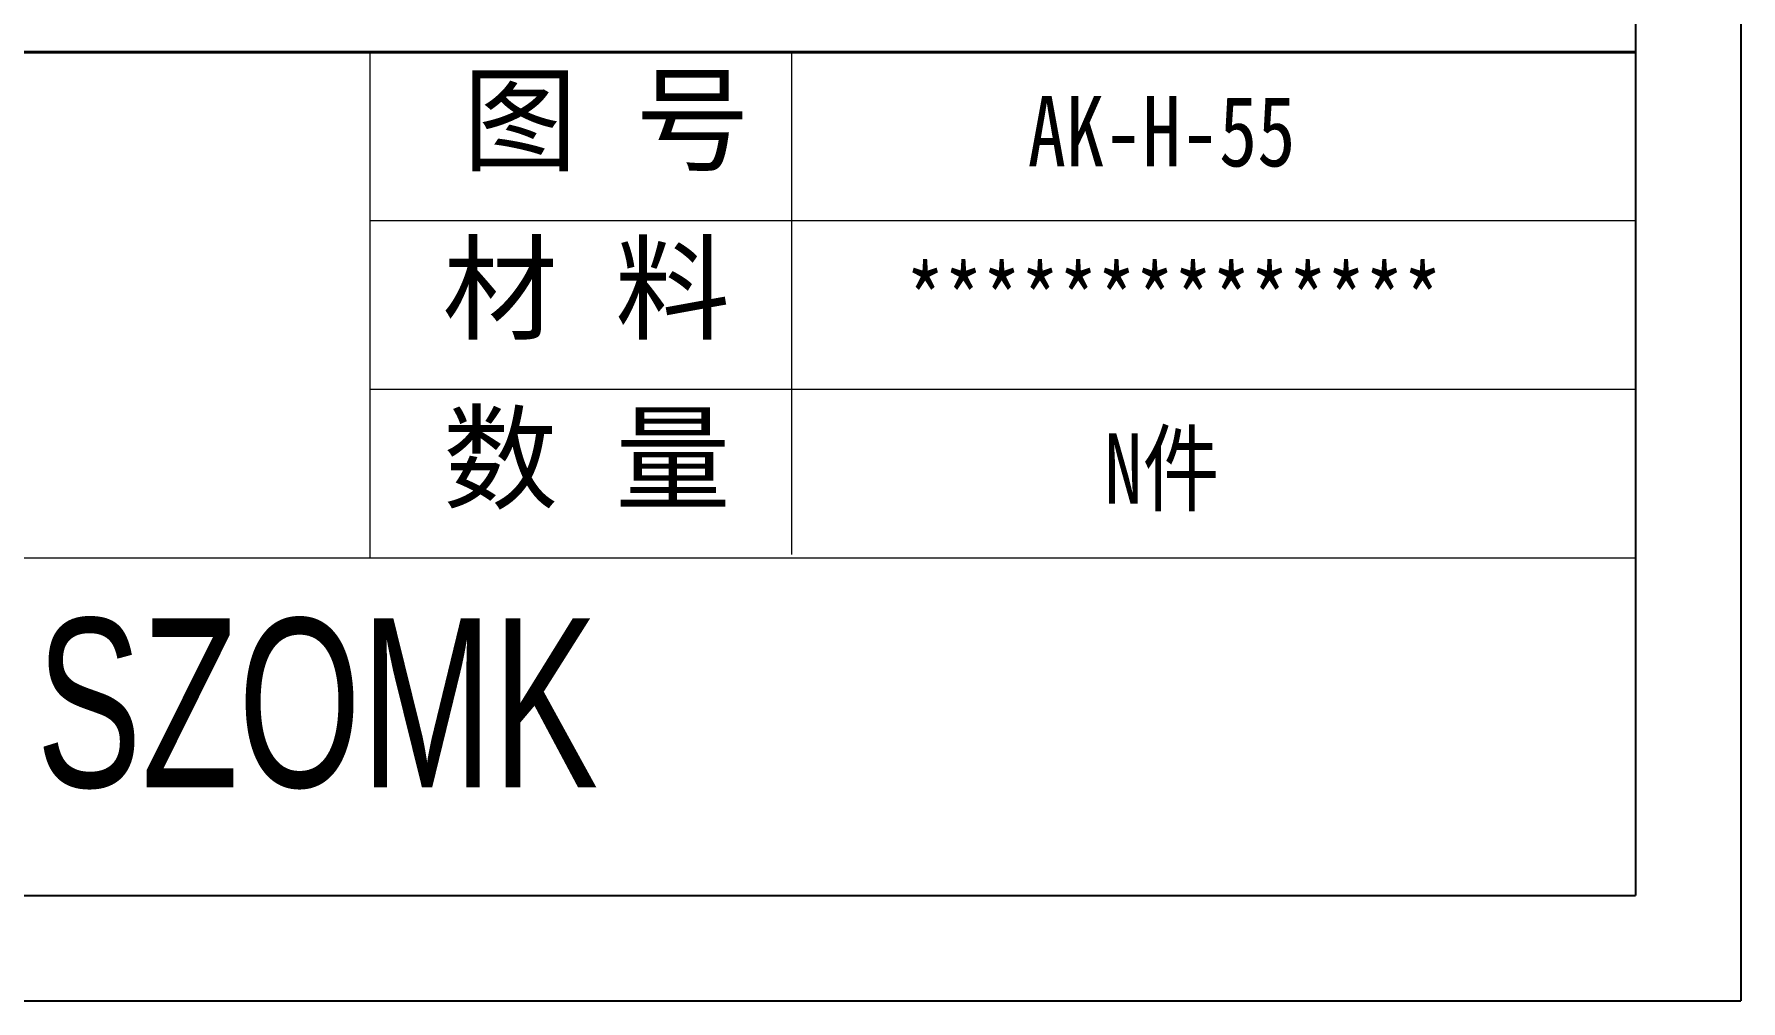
# Model space of a CAD drawing. Header units: inches. Extents: x 2685 to 4830, y 1126 to 1652.
# Drawn here: x 3227.1 to 3430.1, y 1125.7 to 1240.7 of the extents above; entities that cross this region are included whole.
import ezdxf

# ---------------------------------------------------------------- set-up
doc = ezdxf.new("R2010")
doc.units = ezdxf.units.IN
doc.header["$LTSCALE"] = 0.5
doc.layers.add('文字', color=81, linetype='Continuous')
doc.layers.add('粗实线', color=7, linetype='Continuous', lineweight=30)
doc.layers.add('细实线', color=3, linetype='Continuous', lineweight=9)
doc.styles.get("Standard").update_dxf_attribs({"font": 'txt', "bigfont": 'gbcbig.shx'})
doc.styles.add('宋体', font='', dxfattribs={"width": 0.8, "height": 3.5})
doc.styles.add('长仿宋', font='', dxfattribs={"width": 0.7, "height": 4})
doc.styles.get('宋体').set_extended_font_data('SimSun')
doc.styles.get('长仿宋').set_extended_font_data('SimSun')

msp = doc.modelspace()

# ---------------------------------------------------------------- linework, layer by layer
for p, q in [((3430.088, 1652.384), (3430.088, 1125.657)), ((3417.547, 1639.843), (3417.547, 1138.198)), ((2704.421, 1138.198), (3417.547, 1138.198)), ((2685.145, 1125.657), (3430.088, 1125.657))]:
    msp.add_line(p, q)
at = {"layer": '粗实线', "color": 7, "lineweight": 40}
msp.add_line((3417.547, 1238.527), (3116.56, 1238.527), dxfattribs=at)
at = {"layer": '细实线', "color": 7}
for p, q in [((3267.053, 1238.527), (3267.053, 1178.329)), ((3317.218, 1238.527), (3317.218, 1178.752)), ((3417.547, 1218.461), (3267.053, 1218.461)), ((3417.547, 1198.395), (3267.053, 1198.395)), ((3417.547, 1178.329), (2966.066, 1178.329))]:
    msp.add_line(p, q, dxfattribs=at)

# ---------------------------------------------------------------- texts
at = {"layer": '文字', "color": 0, "char_height": 7.52468, "width": 86.99375, "attachment_point": 1, "style": '宋体'}
for s, insert in [('{\\H1.111x;AK-H-55}', (3345.293, 1233.285)), ('{\\H1.111x;**************}', (3330.819, 1213.22)), ('{\\H1.111x;N件}', (3354.395, 1193.154))]:
    msp.add_mtext(s, dxfattribs=dict(at, insert=insert))
at = {"layer": '粗实线', "insert": (3227.41, 1171.144), "char_height": 20.06581, "width": 225.01823, "attachment_point": 1, "style": '长仿宋'}
msp.add_mtext('{\\fSTXinwei|b0|i0|c134|p2;SZOMK}', dxfattribs=at)
at = {"layer": '细实线', "color": 7, "char_height": 10.03291, "attachment_point": 1}
for s, insert, width in [('{\\fSimSun|b0|i0|c134|p54;图 号}', (3278.086, 1235.481), 50.16453), ('{\\fSimSun|b0|i0|c134|p54;材 料   }', (3275.707, 1215.415), 50.16453), ('{\\fSimSun|b0|i0|c134|p54;数 量}', (3275.756, 1195.25), 45.32994)]:
    msp.add_mtext(s, dxfattribs=dict(at, insert=insert, width=width))

doc.saveas('drawing.dxf')
